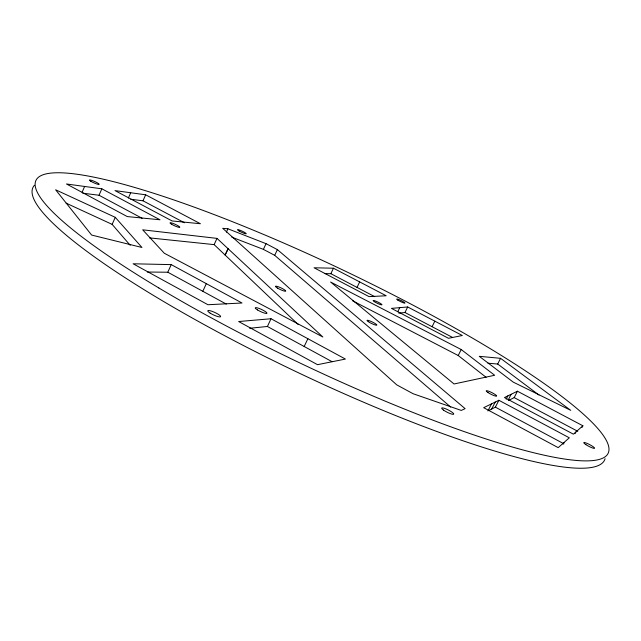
<?xml version="1.0" encoding="UTF-8"?>
<svg xmlns="http://www.w3.org/2000/svg" width="641" height="641" viewBox="0 0 641 641"><rect width="100%" height="100%" fill="white"/><g stroke="black" fill="none" stroke-linecap="round" stroke-linejoin="round"><path stroke-width="0.96" d="M82.104 192.244L84.628 186.459M82.705 193.189L99.026 195.249L101.855 188.815L159.978 219.775L127.263 216.578L66.472 183.983L101.855 188.815M130.195 245.295L112.143 224.382L115.268 217.331L55.631 189.792L91.631 235.063L141.949 247.474L115.268 217.331M128.376 198.029L130.708 192.757M130.796 199.263L142.991 200.801L145.659 194.8L200.401 223.725L172.125 220.961L115.003 190.609L145.659 194.8M147.278 272.032L167.798 272.225L171.235 264.621L242.026 303.009L207.94 304.723L133.12 263.78L171.235 264.621M298.265 324.586L214.142 244.622L217.003 238.388L142.671 229.807L164.288 253.235L322.848 336.998L217.003 238.388M226.409 232.122L227.94 228.805L266.039 243.668L277.377 249.613L465.11 408.654L461.264 410.424L413.133 393.742L396.731 384.856L222.675 228.308L227.94 228.805M202.812 291.294L206.322 283.651M228.052 248.684L225.119 255.062L228.124 248.756M231.778 237.138L263.387 249.373L266.039 243.668M450.687 407.067L274.709 255.334L277.377 249.613M249.67 328.272L267.401 326.477L271.039 318.745L345.403 359.064L317.511 364.681L238.652 321.534L271.039 318.745M325.003 273.635L330.852 273.691L333.456 268.218L386.202 295.765L369.04 296.623L314.058 267.786L333.456 268.218M304.179 346.501L307.888 338.72M357.029 287.4L359.665 281.904M397.773 311.702L399.744 307.656M398.758 313.145L404.976 312.512L407.676 306.975L462.321 335.507L448.492 338.296L391.435 308.377L407.676 306.975M432.09 326.718L434.83 321.149M486.086 377.293L458.219 355.523L461.208 349.529L330.588 282.024L454.044 383.975L494.66 375.273L461.208 349.529M487.961 363.215L497.688 364.024L500.557 358.319L570.746 410.344L513.257 382.14L479.268 356.316L500.557 358.319M487.913 410.953L491.503 403.878M491.703 409.03L495.237 402.051M488.674 410.569L495.381 407.155L498.866 400.28L569.312 437.803L558.199 447.642L483.683 407.692L498.866 400.28M506.158 399.215L507.848 395.898M508.217 400.024L511.125 394.295M508.601 400.441L514.186 397.596L517.439 391.218L582.885 425.792L582.044 427.403M563.094 444.165L563.92 442.578M575.009 433.669L575.882 431.994M582.885 425.792L573.415 434.173L504.467 397.548L517.439 391.218M149.481 237.875L214.142 244.622M66.103 203.149L112.143 224.382M352.622 300.797L458.219 355.523M330.852 273.691L374.697 296.655M404.976 312.512L452.458 337.382M263.387 249.373L274.709 255.334M142.991 200.801L184.424 222.764M514.186 397.596L577.765 431.297M99.026 195.249L142.11 218.285M495.381 407.155L563.944 443.812M167.798 272.225L226.281 304.074M267.401 326.477L332.038 361.676M497.688 364.024L538.969 395.048M605.072 458.692A316.638 52.955 25.5 0 1 292.897 370.129A316.638 52.955 25.5 0 1 34.446 185.265M171.604 224.254A5.416 0.809 24.4 0 0 179.736 227.363A5.416 0.809 24.4 0 0 173.35 223.533A5.416 0.809 24.4 0 0 171.604 224.254M374.304 301.639A4.912 0.681 25.8 0 0 381.796 304.884A4.912 0.681 25.8 0 0 376.588 301.47A4.912 0.681 25.8 0 0 374.304 301.639M257.514 309.948A6.45 1.17 25 0 0 266.912 313.321A6.45 1.17 25 0 0 258.884 308.353A6.45 1.17 25 0 0 257.514 309.948M585.898 444.646A6.065 0.962 27.6 0 0 594.519 448.275A6.065 0.962 27.6 0 0 587.068 443.372A6.065 0.962 27.6 0 0 585.898 444.646M443.508 410.096A6.771 1.266 26.8 0 0 453.596 414.286A6.771 1.266 26.8 0 0 446.016 408.934A6.771 1.266 26.8 0 0 443.508 410.096M397.861 300.124A4.607 0.593 25.9 0 0 404.848 303.169A4.607 0.593 25.9 0 0 399.864 299.98A4.607 0.593 25.9 0 0 397.861 300.124M239.173 231.032A4.775 0.633 24.9 0 0 246.176 233.765A4.775 0.633 24.9 0 0 240.311 230.351A4.775 0.633 24.9 0 0 239.173 231.032M368.295 321.662A5.465 0.841 25.8 0 0 376.636 325.235A5.465 0.841 25.8 0 0 370.867 321.333A5.465 0.841 25.8 0 0 368.295 321.662M487.953 392.516A5.849 0.937 26.8 0 0 496.559 396.162A5.849 0.937 26.8 0 0 489.804 391.651A5.849 0.937 26.8 0 0 487.953 392.516M277.481 288.089A5.689 0.913 25.1 0 0 285.71 291.15A5.689 0.913 25.1 0 0 278.547 286.848A5.689 0.913 25.1 0 0 277.481 288.089M158.824 287.953A316.942 51.2 25.5 0 0 608.029 453.491A316.942 51.2 25.5 0 0 199.359 209.03A316.942 51.2 25.5 0 0 158.824 287.953M90.838 181.275A5.368 0.769 23.8 0 0 99.083 184.464A5.368 0.769 23.8 0 0 93.113 180.858A5.368 0.769 23.8 0 0 90.838 181.275M210.064 313.08A7.075 1.402 24.6 0 0 220.576 316.75A7.075 1.402 24.6 0 0 211.995 311.302A7.075 1.402 24.6 0 0 210.064 313.08"/></g></svg>
